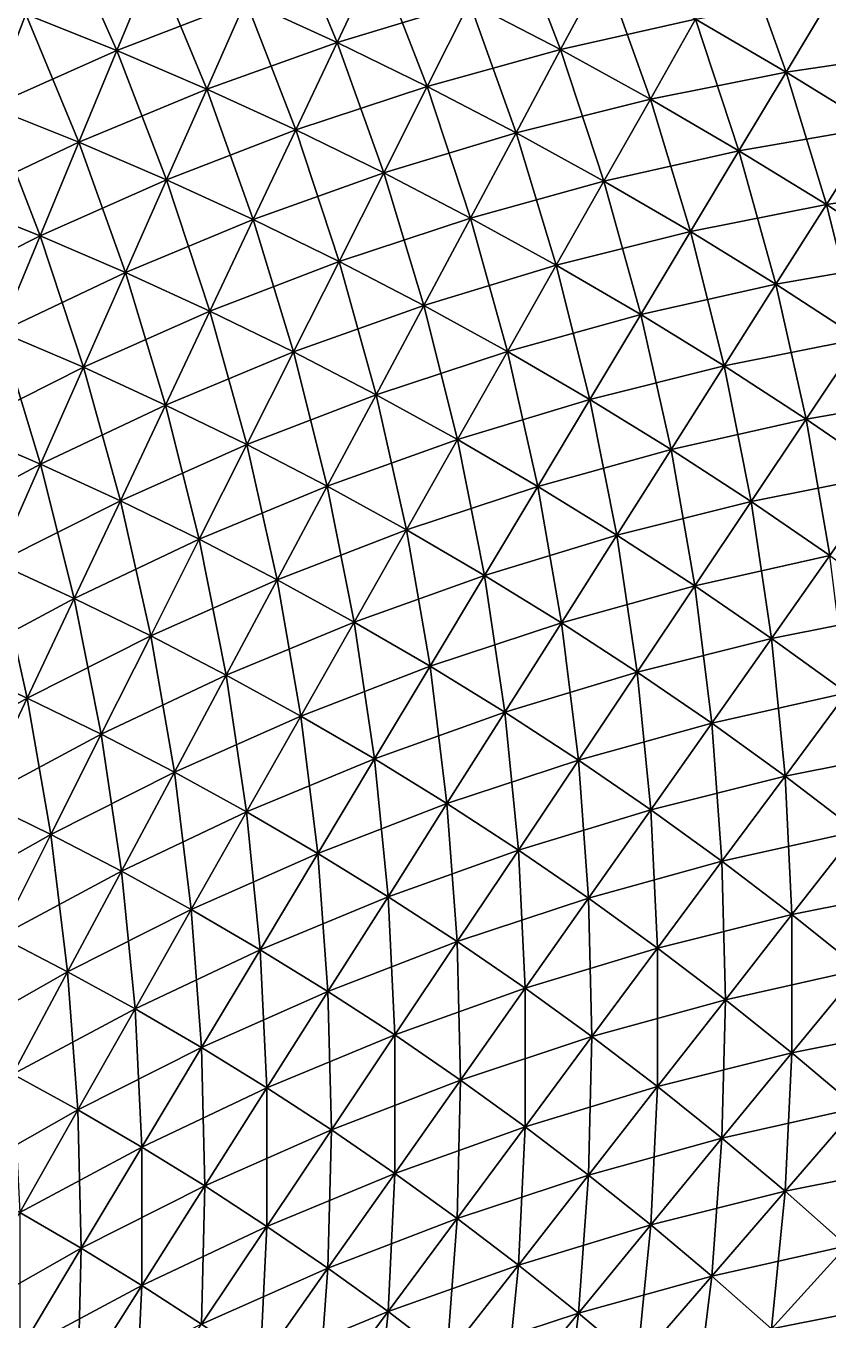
# Model space of a CAD drawing. Extents: x -1 to 0.97, y -0.99 to 0.99.
# Drawn here: x 0.2386 to 0.379, y 0.4218 to 0.6483 of the extents above; entities that cross this region are included whole.
import ezdxf

# ---------------------------------------------------------------- set-up
doc = ezdxf.new("R2010")
doc.units = 0

msp = doc.modelspace()

# ---------------------------------------------------------------- linework, layer by layer
for points in [[(0.24469, 0.66613, 0.68512), (0.2386, 0.65035, 0.70258), (0.25451, 0.64399, 0.70258)], [(0.24469, 0.66613, 0.68512), (0.25451, 0.64399, 0.70258), (0.26098, 0.65962, 0.68512)], [(0.28379, 0.66778, 0.66726), (0.27711, 0.6527, 0.68512), (0.29306, 0.6454, 0.68512)], [(0.28379, 0.66778, 0.66726), (0.29306, 0.6454, 0.68512), (0.30011, 0.6603, 0.66726)], [(0.32346, 0.66676, 0.64899), (0.31625, 0.65243, 0.66726), (0.33218, 0.64416, 0.66726)], [(0.32346, 0.66676, 0.64899), (0.33218, 0.64416, 0.66726), (0.33975, 0.65831, 0.64899)], [(0.36351, 0.66304, 0.63033), (0.35582, 0.64947, 0.64899), (0.37167, 0.64023, 0.64899)], [(0.36351, 0.66304, 0.63033), (0.37167, 0.64023, 0.64899), (0.37969, 0.65361, 0.63033)], [(0.2386, 0.65035, -0.70258), (0.26098, 0.65962, -0.68512), (0.25451, 0.64399, -0.70258)], [(0.25451, 0.64399, -0.70258), (0.26098, 0.65962, -0.68512), (0.27711, 0.6527, -0.68512)], [(0.26098, 0.65962, 0.68512), (0.25451, 0.64399, 0.70258), (0.27025, 0.63723, 0.70258)], [(0.26098, 0.65962, 0.68512), (0.27025, 0.63723, 0.70258), (0.27711, 0.6527, 0.68512)], [(0.27711, 0.6527, -0.68512), (0.30011, 0.6603, -0.66726), (0.29306, 0.6454, -0.68512)], [(0.29306, 0.6454, -0.68512), (0.30011, 0.6603, -0.66726), (0.31625, 0.65243, -0.66726)], [(0.30011, 0.6603, 0.66726), (0.29306, 0.6454, 0.68512), (0.30883, 0.6377, 0.68512)], [(0.30011, 0.6603, 0.66726), (0.30883, 0.6377, 0.68512), (0.31625, 0.65243, 0.66726)], [(0.31625, 0.65243, -0.66726), (0.33975, 0.65831, -0.64899), (0.33218, 0.64416, -0.66726)], [(0.33218, 0.64416, -0.66726), (0.33975, 0.65831, -0.64899), (0.35582, 0.64947, -0.64899)], [(0.33975, 0.65831, 0.64899), (0.33218, 0.64416, 0.66726), (0.34791, 0.6355, 0.66726)], [(0.33975, 0.65831, 0.64899), (0.34791, 0.6355, 0.66726), (0.35582, 0.64947, 0.64899)], [(0.22254, 0.65631, 0.70258), (0.23236, 0.63417, 0.71961), (0.2386, 0.65035, 0.70258)], [(0.25451, 0.64399, -0.70258), (0.27711, 0.6527, -0.68512), (0.27025, 0.63723, -0.70258)], [(0.27025, 0.63723, -0.70258), (0.27711, 0.6527, -0.68512), (0.29306, 0.6454, -0.68512)], [(0.27711, 0.6527, 0.68512), (0.27025, 0.63723, 0.70258), (0.28583, 0.6301, 0.70258)], [(0.27711, 0.6527, 0.68512), (0.28583, 0.6301, 0.70258), (0.29306, 0.6454, 0.68512)], [(0.29306, 0.6454, -0.68512), (0.31625, 0.65243, -0.66726), (0.30883, 0.6377, -0.68512)], [(0.30883, 0.6377, -0.68512), (0.31625, 0.65243, -0.66726), (0.33218, 0.64416, -0.66726)], [(0.31625, 0.65243, 0.66726), (0.30883, 0.6377, 0.68512), (0.32441, 0.62962, 0.68512)], [(0.31625, 0.65243, 0.66726), (0.32441, 0.62962, 0.68512), (0.33218, 0.64416, 0.66726)], [(0.35582, 0.64947, -0.64899), (0.37969, 0.65361, -0.63033), (0.37167, 0.64023, -0.64899)], [(0.37167, 0.64023, -0.64899), (0.37969, 0.65361, -0.63033), (0.39564, 0.64378, -0.63033)], [(0.37969, 0.65361, 0.63033), (0.37167, 0.64023, 0.64899), (0.38729, 0.6306, 0.64899)], [(0.2386, 0.65035, 0.70258), (0.23236, 0.63417, 0.71961), (0.24787, 0.62796, 0.71961)], [(0.23236, 0.63417, -0.71961), (0.2386, 0.65035, -0.70258), (0.25451, 0.64399, -0.70258)], [(0.2386, 0.65035, 0.70258), (0.24787, 0.62796, 0.71961), (0.25451, 0.64399, 0.70258)], [(0.33218, 0.64416, -0.66726), (0.35582, 0.64947, -0.64899), (0.34791, 0.6355, -0.66726)], [(0.34791, 0.6355, -0.66726), (0.35582, 0.64947, -0.64899), (0.37167, 0.64023, -0.64899)], [(0.35582, 0.64947, 0.64899), (0.34791, 0.6355, 0.66726), (0.36342, 0.62646, 0.66726)], [(0.35582, 0.64947, 0.64899), (0.36342, 0.62646, 0.66726), (0.37167, 0.64023, 0.64899)], [(0.23236, 0.63417, -0.71961), (0.25451, 0.64399, -0.70258), (0.24787, 0.62796, -0.71961)], [(0.25451, 0.64399, 0.70258), (0.24787, 0.62796, 0.71961), (0.26322, 0.62138, 0.71961)], [(0.24787, 0.62796, -0.71961), (0.25451, 0.64399, -0.70258), (0.27025, 0.63723, -0.70258)], [(0.25451, 0.64399, 0.70258), (0.26322, 0.62138, 0.71961), (0.27025, 0.63723, 0.70258)], [(0.27025, 0.63723, -0.70258), (0.29306, 0.6454, -0.68512), (0.28583, 0.6301, -0.70258)], [(0.28583, 0.6301, -0.70258), (0.29306, 0.6454, -0.68512), (0.30883, 0.6377, -0.68512)], [(0.29306, 0.6454, 0.68512), (0.28583, 0.6301, 0.70258), (0.30123, 0.62258, 0.70258)], [(0.29306, 0.6454, 0.68512), (0.30123, 0.62258, 0.70258), (0.30883, 0.6377, 0.68512)], [(0.30883, 0.6377, -0.68512), (0.33218, 0.64416, -0.66726), (0.32441, 0.62962, -0.68512)], [(0.32441, 0.62962, -0.68512), (0.33218, 0.64416, -0.66726), (0.34791, 0.6355, -0.66726)], [(0.33218, 0.64416, 0.66726), (0.32441, 0.62962, 0.68512), (0.33978, 0.62115, 0.68512)], [(0.33218, 0.64416, 0.66726), (0.33978, 0.62115, 0.68512), (0.34791, 0.6355, 0.66726)], [(0.37167, 0.64023, -0.64899), (0.39564, 0.64378, -0.63033), (0.38729, 0.6306, -0.64899)], [(0.34791, 0.6355, -0.66726), (0.37167, 0.64023, -0.64899), (0.36342, 0.62646, -0.66726)], [(0.36342, 0.62646, -0.66726), (0.37167, 0.64023, -0.64899), (0.38729, 0.6306, -0.64899)], [(0.37167, 0.64023, 0.64899), (0.36342, 0.62646, 0.66726), (0.37871, 0.61705, 0.66726)], [(0.37167, 0.64023, 0.64899), (0.37871, 0.61705, 0.66726), (0.38729, 0.6306, 0.64899)], [(0.24787, 0.62796, -0.71961), (0.27025, 0.63723, -0.70258), (0.26322, 0.62138, -0.71961)], [(0.27025, 0.63723, 0.70258), (0.26322, 0.62138, 0.71961), (0.27841, 0.61442, 0.71961)], [(0.26322, 0.62138, -0.71961), (0.27025, 0.63723, -0.70258), (0.28583, 0.6301, -0.70258)], [(0.27025, 0.63723, 0.70258), (0.27841, 0.61442, 0.71961), (0.28583, 0.6301, 0.70258)], [(0.28583, 0.6301, -0.70258), (0.30883, 0.6377, -0.68512), (0.30123, 0.62258, -0.70258)], [(0.30123, 0.62258, -0.70258), (0.30883, 0.6377, -0.68512), (0.32441, 0.62962, -0.68512)], [(0.30883, 0.6377, 0.68512), (0.30123, 0.62258, 0.70258), (0.31643, 0.61469, 0.70258)], [(0.30883, 0.6377, 0.68512), (0.31643, 0.61469, 0.70258), (0.32441, 0.62962, 0.68512)], [(0.32441, 0.62962, -0.68512), (0.34791, 0.6355, -0.66726), (0.33978, 0.62115, -0.68512)], [(0.33978, 0.62115, -0.68512), (0.34791, 0.6355, -0.66726), (0.36342, 0.62646, -0.66726)], [(0.34791, 0.6355, 0.66726), (0.33978, 0.62115, 0.68512), (0.35494, 0.61232, 0.68512)], [(0.34791, 0.6355, 0.66726), (0.35494, 0.61232, 0.68512), (0.36342, 0.62646, 0.66726)], [(0.23236, 0.63417, 0.71961), (0.22597, 0.6176, 0.7362), (0.24108, 0.61156, 0.7362)], [(0.22597, 0.6176, -0.7362), (0.23236, 0.63417, -0.71961), (0.24787, 0.62796, -0.71961)], [(0.23236, 0.63417, 0.71961), (0.24108, 0.61156, 0.7362), (0.24787, 0.62796, 0.71961)], [(0.26322, 0.62138, -0.71961), (0.28583, 0.6301, -0.70258), (0.27841, 0.61442, -0.71961)], [(0.28583, 0.6301, 0.70258), (0.27841, 0.61442, 0.71961), (0.29343, 0.60709, 0.71961)], [(0.27841, 0.61442, -0.71961), (0.28583, 0.6301, -0.70258), (0.30123, 0.62258, -0.70258)], [(0.28583, 0.6301, 0.70258), (0.29343, 0.60709, 0.71961), (0.30123, 0.62258, 0.70258)], [(0.36342, 0.62646, -0.66726), (0.38729, 0.6306, -0.64899), (0.37871, 0.61705, -0.66726)], [(0.37871, 0.61705, -0.66726), (0.38729, 0.6306, -0.64899), (0.40267, 0.6206, -0.64899)], [(0.38729, 0.6306, 0.64899), (0.37871, 0.61705, 0.66726), (0.39376, 0.60726, 0.66726)], [(0.22597, 0.6176, -0.7362), (0.24787, 0.62796, -0.71961), (0.24108, 0.61156, -0.7362)], [(0.24787, 0.62796, 0.71961), (0.24108, 0.61156, 0.7362), (0.25603, 0.60515, 0.7362)], [(0.24108, 0.61156, -0.7362), (0.24787, 0.62796, -0.71961), (0.26322, 0.62138, -0.71961)], [(0.24787, 0.62796, 0.71961), (0.25603, 0.60515, 0.7362), (0.26322, 0.62138, 0.71961)], [(0.30123, 0.62258, -0.70258), (0.32441, 0.62962, -0.68512), (0.31643, 0.61469, -0.70258)], [(0.31643, 0.61469, -0.70258), (0.32441, 0.62962, -0.68512), (0.33978, 0.62115, -0.68512)], [(0.32441, 0.62962, 0.68512), (0.31643, 0.61469, 0.70258), (0.33144, 0.60643, 0.70258)], [(0.32441, 0.62962, 0.68512), (0.33144, 0.60643, 0.70258), (0.33978, 0.62115, 0.68512)], [(0.33978, 0.62115, -0.68512), (0.36342, 0.62646, -0.66726), (0.35494, 0.61232, -0.68512)], [(0.35494, 0.61232, -0.68512), (0.36342, 0.62646, -0.66726), (0.37871, 0.61705, -0.66726)], [(0.36342, 0.62646, 0.66726), (0.35494, 0.61232, 0.68512), (0.36989, 0.60311, 0.68512)], [(0.36342, 0.62646, 0.66726), (0.36989, 0.60311, 0.68512), (0.37871, 0.61705, 0.66726)], [(0.24108, 0.61156, -0.7362), (0.26322, 0.62138, -0.71961), (0.25603, 0.60515, -0.7362)], [(0.26322, 0.62138, 0.71961), (0.25603, 0.60515, 0.7362), (0.27082, 0.59837, 0.7362)], [(0.25603, 0.60515, -0.7362), (0.26322, 0.62138, -0.71961), (0.27841, 0.61442, -0.71961)], [(0.26322, 0.62138, 0.71961), (0.27082, 0.59837, 0.7362), (0.27841, 0.61442, 0.71961)], [(0.27841, 0.61442, -0.71961), (0.30123, 0.62258, -0.70258), (0.29343, 0.60709, -0.71961)], [(0.30123, 0.62258, 0.70258), (0.29343, 0.60709, 0.71961), (0.30826, 0.5994, 0.71961)], [(0.29343, 0.60709, -0.71961), (0.30123, 0.62258, -0.70258), (0.31643, 0.61469, -0.70258)], [(0.30123, 0.62258, 0.70258), (0.30826, 0.5994, 0.71961), (0.31643, 0.61469, 0.70258)], [(0.31643, 0.61469, -0.70258), (0.33978, 0.62115, -0.68512), (0.33144, 0.60643, -0.70258)], [(0.33144, 0.60643, -0.70258), (0.33978, 0.62115, -0.68512), (0.35494, 0.61232, -0.68512)], [(0.33978, 0.62115, 0.68512), (0.33144, 0.60643, 0.70258), (0.34625, 0.59781, 0.70258)], [(0.33978, 0.62115, 0.68512), (0.34625, 0.59781, 0.70258), (0.35494, 0.61232, 0.68512)], [(0.37871, 0.61705, -0.66726), (0.40267, 0.6206, -0.64899), (0.39376, 0.60726, -0.66726)], [(0.21943, 0.60067, -0.75236), (0.22597, 0.6176, -0.7362), (0.24108, 0.61156, -0.7362)], [(0.22597, 0.6176, 0.7362), (0.23413, 0.59479, 0.75236), (0.24108, 0.61156, 0.7362)], [(0.35494, 0.61232, -0.68512), (0.37871, 0.61705, -0.66726), (0.36989, 0.60311, -0.68512)], [(0.36989, 0.60311, -0.68512), (0.37871, 0.61705, -0.66726), (0.39376, 0.60726, -0.66726)], [(0.37871, 0.61705, 0.66726), (0.36989, 0.60311, 0.68512), (0.38459, 0.59355, 0.68512)], [(0.37871, 0.61705, 0.66726), (0.38459, 0.59355, 0.68512), (0.39376, 0.60726, 0.66726)], [(0.25603, 0.60515, -0.7362), (0.27841, 0.61442, -0.71961), (0.27082, 0.59837, -0.7362)], [(0.27841, 0.61442, 0.71961), (0.27082, 0.59837, 0.7362), (0.28545, 0.59124, 0.7362)], [(0.27082, 0.59837, -0.7362), (0.27841, 0.61442, -0.71961), (0.29343, 0.60709, -0.71961)], [(0.27841, 0.61442, 0.71961), (0.28545, 0.59124, 0.7362), (0.29343, 0.60709, 0.71961)], [(0.29343, 0.60709, -0.71961), (0.31643, 0.61469, -0.70258), (0.30826, 0.5994, -0.71961)], [(0.31643, 0.61469, 0.70258), (0.30826, 0.5994, 0.71961), (0.32289, 0.59134, 0.71961)], [(0.30826, 0.5994, -0.71961), (0.31643, 0.61469, -0.70258), (0.33144, 0.60643, -0.70258)], [(0.31643, 0.61469, 0.70258), (0.32289, 0.59134, 0.71961), (0.33144, 0.60643, 0.70258)], [(0.33144, 0.60643, -0.70258), (0.35494, 0.61232, -0.68512), (0.34625, 0.59781, -0.70258)], [(0.34625, 0.59781, -0.70258), (0.35494, 0.61232, -0.68512), (0.36989, 0.60311, -0.68512)], [(0.35494, 0.61232, 0.68512), (0.34625, 0.59781, 0.70258), (0.36083, 0.58882, 0.70258)], [(0.35494, 0.61232, 0.68512), (0.36083, 0.58882, 0.70258), (0.36989, 0.60311, 0.68512)], [(0.21943, 0.60067, -0.75236), (0.24108, 0.61156, -0.7362), (0.23413, 0.59479, -0.75236)], [(0.24108, 0.61156, 0.7362), (0.23413, 0.59479, 0.75236), (0.24867, 0.58856, 0.75236)], [(0.23413, 0.59479, -0.75236), (0.24108, 0.61156, -0.7362), (0.25603, 0.60515, -0.7362)], [(0.24108, 0.61156, 0.7362), (0.24867, 0.58856, 0.75236), (0.25603, 0.60515, 0.7362)], [(0.36989, 0.60311, -0.68512), (0.39376, 0.60726, -0.66726), (0.38459, 0.59355, -0.68512)], [(0.23413, 0.59479, -0.75236), (0.25603, 0.60515, -0.7362), (0.24867, 0.58856, -0.75236)], [(0.25603, 0.60515, 0.7362), (0.24867, 0.58856, 0.75236), (0.26306, 0.58196, 0.75236)], [(0.24867, 0.58856, -0.75236), (0.25603, 0.60515, -0.7362), (0.27082, 0.59837, -0.7362)], [(0.25603, 0.60515, 0.7362), (0.26306, 0.58196, 0.75236), (0.27082, 0.59837, 0.7362)], [(0.27082, 0.59837, -0.7362), (0.29343, 0.60709, -0.71961), (0.28545, 0.59124, -0.7362)], [(0.29343, 0.60709, 0.71961), (0.28545, 0.59124, 0.7362), (0.29989, 0.58374, 0.7362)], [(0.28545, 0.59124, -0.7362), (0.29343, 0.60709, -0.71961), (0.30826, 0.5994, -0.71961)], [(0.29343, 0.60709, 0.71961), (0.29989, 0.58374, 0.7362), (0.30826, 0.5994, 0.71961)], [(0.30826, 0.5994, -0.71961), (0.33144, 0.60643, -0.70258), (0.32289, 0.59134, -0.71961)], [(0.33144, 0.60643, 0.70258), (0.32289, 0.59134, 0.71961), (0.33733, 0.58293, 0.71961)], [(0.32289, 0.59134, -0.71961), (0.33144, 0.60643, -0.70258), (0.34625, 0.59781, -0.70258)], [(0.33144, 0.60643, 0.70258), (0.33733, 0.58293, 0.71961), (0.34625, 0.59781, 0.70258)], [(0.34625, 0.59781, -0.70258), (0.36989, 0.60311, -0.68512), (0.36083, 0.58882, -0.70258)], [(0.36083, 0.58882, -0.70258), (0.36989, 0.60311, -0.68512), (0.38459, 0.59355, -0.68512)], [(0.36989, 0.60311, 0.68512), (0.36083, 0.58882, 0.70258), (0.37519, 0.57948, 0.70258)], [(0.36989, 0.60311, 0.68512), (0.37519, 0.57948, 0.70258), (0.38459, 0.59355, 0.68512)], [(0.24867, 0.58856, -0.75236), (0.27082, 0.59837, -0.7362), (0.26306, 0.58196, -0.75236)], [(0.27082, 0.59837, 0.7362), (0.26306, 0.58196, 0.75236), (0.27728, 0.57502, 0.75236)], [(0.26306, 0.58196, -0.75236), (0.27082, 0.59837, -0.7362), (0.28545, 0.59124, -0.7362)], [(0.27082, 0.59837, 0.7362), (0.27728, 0.57502, 0.75236), (0.28545, 0.59124, 0.7362)], [(0.28545, 0.59124, -0.7362), (0.30826, 0.5994, -0.71961), (0.29989, 0.58374, -0.7362)], [(0.30826, 0.5994, 0.71961), (0.29989, 0.58374, 0.7362), (0.31414, 0.5759, 0.7362)], [(0.29989, 0.58374, -0.7362), (0.30826, 0.5994, -0.71961), (0.32289, 0.59134, -0.71961)], [(0.30826, 0.5994, 0.71961), (0.31414, 0.5759, 0.7362), (0.32289, 0.59134, 0.71961)], [(0.32289, 0.59134, -0.71961), (0.34625, 0.59781, -0.70258), (0.33733, 0.58293, -0.71961)], [(0.34625, 0.59781, 0.70258), (0.33733, 0.58293, 0.71961), (0.35155, 0.57417, 0.71961)], [(0.33733, 0.58293, -0.71961), (0.34625, 0.59781, -0.70258), (0.36083, 0.58882, -0.70258)], [(0.34625, 0.59781, 0.70258), (0.35155, 0.57417, 0.71961), (0.36083, 0.58882, 0.70258)], [(0.23413, 0.59479, 0.75236), (0.22703, 0.57766, 0.76806), (0.24116, 0.57161, 0.76806)], [(0.22703, 0.57766, -0.76806), (0.23413, 0.59479, -0.75236), (0.24867, 0.58856, -0.75236)], [(0.23413, 0.59479, 0.75236), (0.24116, 0.57161, 0.76806), (0.24867, 0.58856, 0.75236)], [(0.36083, 0.58882, -0.70258), (0.38459, 0.59355, -0.68512), (0.37519, 0.57948, -0.70258)], [(0.37519, 0.57948, -0.70258), (0.38459, 0.59355, -0.68512), (0.39906, 0.58362, -0.68512)], [(0.38459, 0.59355, 0.68512), (0.37519, 0.57948, 0.70258), (0.38932, 0.56978, 0.70258)], [(0.29989, 0.58374, -0.7362), (0.32289, 0.59134, -0.71961), (0.31414, 0.5759, -0.7362)], [(0.32289, 0.59134, 0.71961), (0.31414, 0.5759, 0.7362), (0.3282, 0.5677, 0.7362)], [(0.31414, 0.5759, -0.7362), (0.32289, 0.59134, -0.71961), (0.33733, 0.58293, -0.71961)], [(0.32289, 0.59134, 0.71961), (0.3282, 0.5677, 0.7362), (0.33733, 0.58293, 0.71961)], [(0.26306, 0.58196, -0.75236), (0.28545, 0.59124, -0.7362), (0.27728, 0.57502, -0.75236)], [(0.28545, 0.59124, 0.7362), (0.27728, 0.57502, 0.75236), (0.29133, 0.56773, 0.75236)], [(0.27728, 0.57502, -0.75236), (0.28545, 0.59124, -0.7362), (0.29989, 0.58374, -0.7362)], [(0.28545, 0.59124, 0.7362), (0.29133, 0.56773, 0.75236), (0.29989, 0.58374, 0.7362)], [(0.22703, 0.57766, -0.76806), (0.24867, 0.58856, -0.75236), (0.24116, 0.57161, -0.76806)], [(0.24867, 0.58856, 0.75236), (0.24116, 0.57161, 0.76806), (0.25514, 0.5652, 0.76806)], [(0.24116, 0.57161, -0.76806), (0.24867, 0.58856, -0.75236), (0.26306, 0.58196, -0.75236)], [(0.24867, 0.58856, 0.75236), (0.25514, 0.5652, 0.76806), (0.26306, 0.58196, 0.75236)], [(0.33733, 0.58293, -0.71961), (0.36083, 0.58882, -0.70258), (0.35155, 0.57417, -0.71961)], [(0.36083, 0.58882, 0.70258), (0.35155, 0.57417, 0.71961), (0.36556, 0.56506, 0.71961)], [(0.35155, 0.57417, -0.71961), (0.36083, 0.58882, -0.70258), (0.37519, 0.57948, -0.70258)], [(0.36083, 0.58882, 0.70258), (0.36556, 0.56506, 0.71961), (0.37519, 0.57948, 0.70258)], [(0.27728, 0.57502, -0.75236), (0.29989, 0.58374, -0.7362), (0.29133, 0.56773, -0.75236)], [(0.29989, 0.58374, 0.7362), (0.29133, 0.56773, 0.75236), (0.3052, 0.5601, 0.75236)], [(0.29133, 0.56773, -0.75236), (0.29989, 0.58374, -0.7362), (0.31414, 0.5759, -0.7362)], [(0.29989, 0.58374, 0.7362), (0.3052, 0.5601, 0.75236), (0.31414, 0.5759, 0.7362)], [(0.31414, 0.5759, -0.7362), (0.33733, 0.58293, -0.71961), (0.3282, 0.5677, -0.7362)], [(0.33733, 0.58293, 0.71961), (0.3282, 0.5677, 0.7362), (0.34206, 0.55917, 0.7362)], [(0.3282, 0.5677, -0.7362), (0.33733, 0.58293, -0.71961), (0.35155, 0.57417, -0.71961)], [(0.33733, 0.58293, 0.71961), (0.34206, 0.55917, 0.7362), (0.35155, 0.57417, 0.71961)], [(0.37519, 0.57948, -0.70258), (0.39906, 0.58362, -0.68512), (0.38932, 0.56978, -0.70258)], [(0.24116, 0.57161, -0.76806), (0.26306, 0.58196, -0.75236), (0.25514, 0.5652, -0.76806)], [(0.26306, 0.58196, 0.75236), (0.25514, 0.5652, 0.76806), (0.26895, 0.55846, 0.76806)], [(0.25514, 0.5652, -0.76806), (0.26306, 0.58196, -0.75236), (0.27728, 0.57502, -0.75236)], [(0.26306, 0.58196, 0.75236), (0.26895, 0.55846, 0.76806), (0.27728, 0.57502, 0.75236)], [(0.21979, 0.56019, -0.78329), (0.22703, 0.57766, -0.76806), (0.24116, 0.57161, -0.76806)], [(0.22703, 0.57766, 0.76806), (0.2335, 0.55431, 0.78329), (0.24116, 0.57161, 0.76806)], [(0.35155, 0.57417, -0.71961), (0.37519, 0.57948, -0.70258), (0.36556, 0.56506, -0.71961)], [(0.37519, 0.57948, 0.70258), (0.36556, 0.56506, 0.71961), (0.37934, 0.5556, 0.71961)], [(0.36556, 0.56506, -0.71961), (0.37519, 0.57948, -0.70258), (0.38932, 0.56978, -0.70258)], [(0.37519, 0.57948, 0.70258), (0.37934, 0.5556, 0.71961), (0.38932, 0.56978, 0.70258)], [(0.29133, 0.56773, -0.75236), (0.31414, 0.5759, -0.7362), (0.3052, 0.5601, -0.75236)], [(0.31414, 0.5759, 0.7362), (0.3052, 0.5601, 0.75236), (0.31887, 0.55213, 0.75236)], [(0.3052, 0.5601, -0.75236), (0.31414, 0.5759, -0.7362), (0.3282, 0.5677, -0.7362)], [(0.31414, 0.5759, 0.7362), (0.31887, 0.55213, 0.75236), (0.3282, 0.5677, 0.7362)], [(0.25514, 0.5652, -0.76806), (0.27728, 0.57502, -0.75236), (0.26895, 0.55846, -0.76806)], [(0.27728, 0.57502, 0.75236), (0.26895, 0.55846, 0.76806), (0.28259, 0.55138, 0.76806)], [(0.26895, 0.55846, -0.76806), (0.27728, 0.57502, -0.75236), (0.29133, 0.56773, -0.75236)], [(0.27728, 0.57502, 0.75236), (0.28259, 0.55138, 0.76806), (0.29133, 0.56773, 0.75236)], [(0.3282, 0.5677, -0.7362), (0.35155, 0.57417, -0.71961), (0.34206, 0.55917, -0.7362)], [(0.35155, 0.57417, 0.71961), (0.34206, 0.55917, 0.7362), (0.3557, 0.5503, 0.7362)], [(0.34206, 0.55917, -0.7362), (0.35155, 0.57417, -0.71961), (0.36556, 0.56506, -0.71961)], [(0.35155, 0.57417, 0.71961), (0.3557, 0.5503, 0.7362), (0.36556, 0.56506, 0.71961)], [(0.21979, 0.56019, -0.78329), (0.24116, 0.57161, -0.76806), (0.2335, 0.55431, -0.78329)], [(0.24116, 0.57161, 0.76806), (0.2335, 0.55431, 0.78329), (0.24705, 0.5481, 0.78329)], [(0.2335, 0.55431, -0.78329), (0.24116, 0.57161, -0.76806), (0.25514, 0.5652, -0.76806)], [(0.24116, 0.57161, 0.76806), (0.24705, 0.5481, 0.78329), (0.25514, 0.5652, 0.76806)], [(0.36556, 0.56506, -0.71961), (0.38932, 0.56978, -0.70258), (0.37934, 0.5556, -0.71961)], [(0.26895, 0.55846, -0.76806), (0.29133, 0.56773, -0.75236), (0.28259, 0.55138, -0.76806)], [(0.29133, 0.56773, 0.75236), (0.28259, 0.55138, 0.76806), (0.29606, 0.54397, 0.76806)], [(0.28259, 0.55138, -0.76806), (0.29133, 0.56773, -0.75236), (0.3052, 0.5601, -0.75236)], [(0.29133, 0.56773, 0.75236), (0.29606, 0.54397, 0.76806), (0.3052, 0.5601, 0.75236)], [(0.3052, 0.5601, -0.75236), (0.3282, 0.5677, -0.7362), (0.31887, 0.55213, -0.75236)], [(0.3282, 0.5677, 0.7362), (0.31887, 0.55213, 0.75236), (0.33235, 0.54383, 0.75236)], [(0.31887, 0.55213, -0.75236), (0.3282, 0.5677, -0.7362), (0.34206, 0.55917, -0.7362)], [(0.3282, 0.5677, 0.7362), (0.33235, 0.54383, 0.75236), (0.34206, 0.55917, 0.7362)], [(0.2335, 0.55431, -0.78329), (0.25514, 0.5652, -0.76806), (0.24705, 0.5481, -0.78329)], [(0.25514, 0.5652, 0.76806), (0.24705, 0.5481, 0.78329), (0.26044, 0.54156, 0.78329)], [(0.24705, 0.5481, -0.78329), (0.25514, 0.5652, -0.76806), (0.26895, 0.55846, -0.76806)], [(0.25514, 0.5652, 0.76806), (0.26044, 0.54156, 0.78329), (0.26895, 0.55846, 0.76806)], [(0.34206, 0.55917, -0.7362), (0.36556, 0.56506, -0.71961), (0.3557, 0.5503, -0.7362)], [(0.36556, 0.56506, 0.71961), (0.3557, 0.5503, 0.7362), (0.36911, 0.54109, 0.7362)], [(0.3557, 0.5503, -0.7362), (0.36556, 0.56506, -0.71961), (0.37934, 0.5556, -0.71961)], [(0.36556, 0.56506, 0.71961), (0.36911, 0.54109, 0.7362), (0.37934, 0.5556, 0.71961)], [(0.28259, 0.55138, -0.76806), (0.3052, 0.5601, -0.75236), (0.29606, 0.54397, -0.76806)], [(0.3052, 0.5601, 0.75236), (0.29606, 0.54397, 0.76806), (0.30934, 0.53623, 0.76806)], [(0.29606, 0.54397, -0.76806), (0.3052, 0.5601, -0.75236), (0.31887, 0.55213, -0.75236)], [(0.3052, 0.5601, 0.75236), (0.30934, 0.53623, 0.76806), (0.31887, 0.55213, 0.75236)], [(0.24705, 0.5481, -0.78329), (0.26895, 0.55846, -0.76806), (0.26044, 0.54156, -0.78329)], [(0.26895, 0.55846, 0.76806), (0.26044, 0.54156, 0.78329), (0.27368, 0.5347, 0.78329)], [(0.26044, 0.54156, -0.78329), (0.26895, 0.55846, -0.76806), (0.28259, 0.55138, -0.76806)], [(0.26895, 0.55846, 0.76806), (0.27368, 0.5347, 0.78329), (0.28259, 0.55138, 0.76806)], [(0.31887, 0.55213, -0.75236), (0.34206, 0.55917, -0.7362), (0.33235, 0.54383, -0.75236)], [(0.34206, 0.55917, 0.7362), (0.33235, 0.54383, 0.75236), (0.34561, 0.5352, 0.75236)], [(0.33235, 0.54383, -0.75236), (0.34206, 0.55917, -0.7362), (0.3557, 0.5503, -0.7362)], [(0.34206, 0.55917, 0.7362), (0.34561, 0.5352, 0.75236), (0.3557, 0.5503, 0.7362)], [(0.3557, 0.5503, -0.7362), (0.37934, 0.5556, -0.71961), (0.36911, 0.54109, -0.7362)], [(0.37934, 0.5556, 0.71961), (0.36911, 0.54109, 0.7362), (0.3823, 0.53156, 0.7362)], [(0.36911, 0.54109, -0.7362), (0.37934, 0.5556, -0.71961), (0.39288, 0.54582, -0.71961)], [(0.2335, 0.55431, 0.78329), (0.22568, 0.53668, 0.79806), (0.2388, 0.53067, 0.79806)], [(0.22568, 0.53668, -0.79806), (0.2335, 0.55431, -0.78329), (0.24705, 0.5481, -0.78329)], [(0.2335, 0.55431, 0.78329), (0.2388, 0.53067, 0.79806), (0.24705, 0.5481, 0.78329)], [(0.26044, 0.54156, -0.78329), (0.28259, 0.55138, -0.76806), (0.27368, 0.5347, -0.78329)], [(0.28259, 0.55138, 0.76806), (0.27368, 0.5347, 0.78329), (0.28674, 0.52751, 0.78329)], [(0.27368, 0.5347, -0.78329), (0.28259, 0.55138, -0.76806), (0.29606, 0.54397, -0.76806)], [(0.28259, 0.55138, 0.76806), (0.28674, 0.52751, 0.78329), (0.29606, 0.54397, 0.76806)], [(0.29606, 0.54397, -0.76806), (0.31887, 0.55213, -0.75236), (0.30934, 0.53623, -0.76806)], [(0.31887, 0.55213, 0.75236), (0.30934, 0.53623, 0.76806), (0.32243, 0.52817, 0.76806)], [(0.30934, 0.53623, -0.76806), (0.31887, 0.55213, -0.75236), (0.33235, 0.54383, -0.75236)], [(0.31887, 0.55213, 0.75236), (0.32243, 0.52817, 0.76806), (0.33235, 0.54383, 0.75236)], [(0.33235, 0.54383, -0.75236), (0.3557, 0.5503, -0.7362), (0.34561, 0.5352, -0.75236)], [(0.3557, 0.5503, 0.7362), (0.34561, 0.5352, 0.75236), (0.35866, 0.52625, 0.75236)], [(0.34561, 0.5352, -0.75236), (0.3557, 0.5503, -0.7362), (0.36911, 0.54109, -0.7362)], [(0.3557, 0.5503, 0.7362), (0.35866, 0.52625, 0.75236), (0.36911, 0.54109, 0.7362)], [(0.22568, 0.53668, -0.79806), (0.24705, 0.5481, -0.78329), (0.2388, 0.53067, -0.79806)], [(0.24705, 0.5481, 0.78329), (0.2388, 0.53067, 0.79806), (0.25177, 0.52434, 0.79806)], [(0.2388, 0.53067, -0.79806), (0.24705, 0.5481, -0.78329), (0.26044, 0.54156, -0.78329)], [(0.24705, 0.5481, 0.78329), (0.25177, 0.52434, 0.79806), (0.26044, 0.54156, 0.78329)], [(0.27368, 0.5347, -0.78329), (0.29606, 0.54397, -0.76806), (0.28674, 0.52751, -0.78329)], [(0.29606, 0.54397, 0.76806), (0.28674, 0.52751, 0.78329), (0.29961, 0.52001, 0.78329)], [(0.28674, 0.52751, -0.78329), (0.29606, 0.54397, -0.76806), (0.30934, 0.53623, -0.76806)], [(0.29606, 0.54397, 0.76806), (0.29961, 0.52001, 0.78329), (0.30934, 0.53623, 0.76806)], [(0.30934, 0.53623, -0.76806), (0.33235, 0.54383, -0.75236), (0.32243, 0.52817, -0.76806)], [(0.33235, 0.54383, 0.75236), (0.32243, 0.52817, 0.76806), (0.33531, 0.51979, 0.76806)], [(0.32243, 0.52817, -0.76806), (0.33235, 0.54383, -0.75236), (0.34561, 0.5352, -0.75236)], [(0.33235, 0.54383, 0.75236), (0.33531, 0.51979, 0.76806), (0.34561, 0.5352, 0.75236)], [(0.36911, 0.54109, -0.7362), (0.39288, 0.54582, -0.71961), (0.3823, 0.53156, -0.7362)], [(0.2388, 0.53067, -0.79806), (0.26044, 0.54156, -0.78329), (0.25177, 0.52434, -0.79806)], [(0.26044, 0.54156, 0.78329), (0.25177, 0.52434, 0.79806), (0.26459, 0.51769, 0.79806)], [(0.25177, 0.52434, -0.79806), (0.26044, 0.54156, -0.78329), (0.27368, 0.5347, -0.78329)], [(0.26044, 0.54156, 0.78329), (0.26459, 0.51769, 0.79806), (0.27368, 0.5347, 0.78329)], [(0.34561, 0.5352, -0.75236), (0.36911, 0.54109, -0.7362), (0.35866, 0.52625, -0.75236)], [(0.36911, 0.54109, 0.7362), (0.35866, 0.52625, 0.75236), (0.37149, 0.51698, 0.75236)], [(0.35866, 0.52625, -0.75236), (0.36911, 0.54109, -0.7362), (0.3823, 0.53156, -0.7362)], [(0.36911, 0.54109, 0.7362), (0.37149, 0.51698, 0.75236), (0.3823, 0.53156, 0.7362)], [(0.21772, 0.51873, -0.81235), (0.22568, 0.53668, -0.79806), (0.2388, 0.53067, -0.79806)], [(0.22568, 0.53668, 0.79806), (0.23041, 0.51292, 0.81235), (0.2388, 0.53067, 0.79806)], [(0.25177, 0.52434, -0.79806), (0.27368, 0.5347, -0.78329), (0.26459, 0.51769, -0.79806)], [(0.27368, 0.5347, 0.78329), (0.26459, 0.51769, 0.79806), (0.27723, 0.51073, 0.79806)], [(0.26459, 0.51769, -0.79806), (0.27368, 0.5347, -0.78329), (0.28674, 0.52751, -0.78329)], [(0.27368, 0.5347, 0.78329), (0.27723, 0.51073, 0.79806), (0.28674, 0.52751, 0.78329)], [(0.28674, 0.52751, -0.78329), (0.30934, 0.53623, -0.76806), (0.29961, 0.52001, -0.78329)], [(0.30934, 0.53623, 0.76806), (0.29961, 0.52001, 0.78329), (0.31231, 0.51219, 0.78329)], [(0.29961, 0.52001, -0.78329), (0.30934, 0.53623, -0.76806), (0.32243, 0.52817, -0.76806)], [(0.30934, 0.53623, 0.76806), (0.31231, 0.51219, 0.78329), (0.32243, 0.52817, 0.76806)], [(0.32243, 0.52817, -0.76806), (0.34561, 0.5352, -0.75236), (0.33531, 0.51979, -0.76806)], [(0.34561, 0.5352, 0.75236), (0.33531, 0.51979, 0.76806), (0.34799, 0.51109, 0.76806)], [(0.33531, 0.51979, -0.76806), (0.34561, 0.5352, -0.75236), (0.35866, 0.52625, -0.75236)], [(0.34561, 0.5352, 0.75236), (0.34799, 0.51109, 0.76806), (0.35866, 0.52625, 0.75236)], [(0.21772, 0.51873, -0.81235), (0.2388, 0.53067, -0.79806), (0.23041, 0.51292, -0.81235)], [(0.2388, 0.53067, 0.79806), (0.23041, 0.51292, 0.81235), (0.24295, 0.5068, 0.81235)], [(0.23041, 0.51292, -0.81235), (0.2388, 0.53067, -0.79806), (0.25177, 0.52434, -0.79806)], [(0.2388, 0.53067, 0.79806), (0.24295, 0.5068, 0.81235), (0.25177, 0.52434, 0.79806)], [(0.35866, 0.52625, -0.75236), (0.3823, 0.53156, -0.7362), (0.37149, 0.51698, -0.75236)], [(0.3823, 0.53156, 0.7362), (0.37149, 0.51698, 0.75236), (0.38408, 0.50739, 0.75236)], [(0.37149, 0.51698, -0.75236), (0.3823, 0.53156, -0.7362), (0.39525, 0.5217, -0.7362)], [(0.29961, 0.52001, -0.78329), (0.32243, 0.52817, -0.76806), (0.31231, 0.51219, -0.78329)], [(0.32243, 0.52817, 0.76806), (0.31231, 0.51219, 0.78329), (0.3248, 0.50406, 0.78329)], [(0.31231, 0.51219, -0.78329), (0.32243, 0.52817, -0.76806), (0.33531, 0.51979, -0.76806)], [(0.32243, 0.52817, 0.76806), (0.3248, 0.50406, 0.78329), (0.33531, 0.51979, 0.76806)], [(0.26459, 0.51769, -0.79806), (0.28674, 0.52751, -0.78329), (0.27723, 0.51073, -0.79806)], [(0.28674, 0.52751, 0.78329), (0.27723, 0.51073, 0.79806), (0.2897, 0.50347, 0.79806)], [(0.27723, 0.51073, -0.79806), (0.28674, 0.52751, -0.78329), (0.29961, 0.52001, -0.78329)], [(0.28674, 0.52751, 0.78329), (0.2897, 0.50347, 0.79806), (0.29961, 0.52001, 0.78329)], [(0.33531, 0.51979, -0.76806), (0.35866, 0.52625, -0.75236), (0.34799, 0.51109, -0.76806)], [(0.35866, 0.52625, 0.75236), (0.34799, 0.51109, 0.76806), (0.36044, 0.50209, 0.76806)], [(0.34799, 0.51109, -0.76806), (0.35866, 0.52625, -0.75236), (0.37149, 0.51698, -0.75236)], [(0.35866, 0.52625, 0.75236), (0.36044, 0.50209, 0.76806), (0.37149, 0.51698, 0.75236)], [(0.23041, 0.51292, -0.81235), (0.25177, 0.52434, -0.79806), (0.24295, 0.5068, -0.81235)], [(0.25177, 0.52434, 0.79806), (0.24295, 0.5068, 0.81235), (0.25533, 0.50038, 0.81235)], [(0.24295, 0.5068, -0.81235), (0.25177, 0.52434, -0.79806), (0.26459, 0.51769, -0.79806)], [(0.25177, 0.52434, 0.79806), (0.25533, 0.50038, 0.81235), (0.26459, 0.51769, 0.79806)], [(0.37149, 0.51698, -0.75236), (0.39525, 0.5217, -0.7362), (0.38408, 0.50739, -0.75236)], [(0.27723, 0.51073, -0.79806), (0.29961, 0.52001, -0.78329), (0.2897, 0.50347, -0.79806)], [(0.29961, 0.52001, 0.78329), (0.2897, 0.50347, 0.79806), (0.30199, 0.4959, 0.79806)], [(0.2897, 0.50347, -0.79806), (0.29961, 0.52001, -0.78329), (0.31231, 0.51219, -0.78329)], [(0.29961, 0.52001, 0.78329), (0.30199, 0.4959, 0.79806), (0.31231, 0.51219, 0.78329)], [(0.31231, 0.51219, -0.78329), (0.33531, 0.51979, -0.76806), (0.3248, 0.50406, -0.78329)], [(0.33531, 0.51979, 0.76806), (0.3248, 0.50406, 0.78329), (0.33709, 0.49562, 0.78329)], [(0.3248, 0.50406, -0.78329), (0.33531, 0.51979, -0.76806), (0.34799, 0.51109, -0.76806)], [(0.33531, 0.51979, 0.76806), (0.33709, 0.49562, 0.78329), (0.34799, 0.51109, 0.76806)], [(0.24295, 0.5068, -0.81235), (0.26459, 0.51769, -0.79806), (0.25533, 0.50038, -0.81235)], [(0.26459, 0.51769, 0.79806), (0.25533, 0.50038, 0.81235), (0.26755, 0.49365, 0.81235)], [(0.25533, 0.50038, -0.81235), (0.26459, 0.51769, -0.79806), (0.27723, 0.51073, -0.79806)], [(0.26459, 0.51769, 0.79806), (0.26755, 0.49365, 0.81235), (0.27723, 0.51073, 0.79806)], [(0.34799, 0.51109, -0.76806), (0.37149, 0.51698, -0.75236), (0.36044, 0.50209, -0.76806)], [(0.37149, 0.51698, 0.75236), (0.36044, 0.50209, 0.76806), (0.37267, 0.49278, 0.76806)], [(0.36044, 0.50209, -0.76806), (0.37149, 0.51698, -0.75236), (0.38408, 0.50739, -0.75236)], [(0.37149, 0.51698, 0.75236), (0.37267, 0.49278, 0.76806), (0.38408, 0.50739, 0.75236)], [(0.22187, 0.49486, -0.82614), (0.23041, 0.51292, -0.81235), (0.24295, 0.5068, -0.81235)], [(0.23041, 0.51292, 0.81235), (0.23396, 0.48896, 0.82614), (0.24295, 0.5068, 0.81235)], [(0.2897, 0.50347, -0.79806), (0.31231, 0.51219, -0.78329), (0.30199, 0.4959, -0.79806)], [(0.31231, 0.51219, 0.78329), (0.30199, 0.4959, 0.79806), (0.31409, 0.48803, 0.79806)], [(0.30199, 0.4959, -0.79806), (0.31231, 0.51219, -0.78329), (0.3248, 0.50406, -0.78329)], [(0.31231, 0.51219, 0.78329), (0.31409, 0.48803, 0.79806), (0.3248, 0.50406, 0.78329)], [(0.25533, 0.50038, -0.81235), (0.27723, 0.51073, -0.79806), (0.26755, 0.49365, -0.81235)], [(0.27723, 0.51073, 0.79806), (0.26755, 0.49365, 0.81235), (0.27961, 0.48662, 0.81235)], [(0.26755, 0.49365, -0.81235), (0.27723, 0.51073, -0.79806), (0.2897, 0.50347, -0.79806)], [(0.27723, 0.51073, 0.79806), (0.27961, 0.48662, 0.81235), (0.2897, 0.50347, 0.79806)], [(0.3248, 0.50406, -0.78329), (0.34799, 0.51109, -0.76806), (0.33709, 0.49562, -0.78329)], [(0.34799, 0.51109, 0.76806), (0.33709, 0.49562, 0.78329), (0.34917, 0.48689, 0.78329)], [(0.33709, 0.49562, -0.78329), (0.34799, 0.51109, -0.76806), (0.36044, 0.50209, -0.76806)], [(0.34799, 0.51109, 0.76806), (0.34917, 0.48689, 0.78329), (0.36044, 0.50209, 0.76806)], [(0.22187, 0.49486, -0.82614), (0.24295, 0.5068, -0.81235), (0.23396, 0.48896, -0.82614)], [(0.24295, 0.5068, 0.81235), (0.23396, 0.48896, 0.82614), (0.24591, 0.48276, 0.82614)], [(0.23396, 0.48896, -0.82614), (0.24295, 0.5068, -0.81235), (0.25533, 0.50038, -0.81235)], [(0.24295, 0.5068, 0.81235), (0.24591, 0.48276, 0.82614), (0.25533, 0.50038, 0.81235)], [(0.36044, 0.50209, -0.76806), (0.38408, 0.50739, -0.75236), (0.37267, 0.49278, -0.76806)], [(0.37267, 0.49278, -0.76806), (0.38408, 0.50739, -0.75236), (0.39644, 0.4975, -0.75236)], [(0.38408, 0.50739, 0.75236), (0.37267, 0.49278, 0.76806), (0.38468, 0.48317, 0.76806)], [(0.26755, 0.49365, -0.81235), (0.2897, 0.50347, -0.79806), (0.27961, 0.48662, -0.81235)], [(0.2897, 0.50347, 0.79806), (0.27961, 0.48662, 0.81235), (0.29148, 0.47931, 0.81235)], [(0.27961, 0.48662, -0.81235), (0.2897, 0.50347, -0.79806), (0.30199, 0.4959, -0.79806)], [(0.2897, 0.50347, 0.79806), (0.29148, 0.47931, 0.81235), (0.30199, 0.4959, 0.79806)], [(0.30199, 0.4959, -0.79806), (0.3248, 0.50406, -0.78329), (0.31409, 0.48803, -0.79806)], [(0.3248, 0.50406, 0.78329), (0.31409, 0.48803, 0.79806), (0.32599, 0.47986, 0.79806)], [(0.31409, 0.48803, -0.79806), (0.3248, 0.50406, -0.78329), (0.33709, 0.49562, -0.78329)], [(0.3248, 0.50406, 0.78329), (0.32599, 0.47986, 0.79806), (0.33709, 0.49562, 0.78329)], [(0.33709, 0.49562, -0.78329), (0.36044, 0.50209, -0.76806), (0.34917, 0.48689, -0.78329)], [(0.36044, 0.50209, 0.76806), (0.34917, 0.48689, 0.78329), (0.36104, 0.47786, 0.78329)], [(0.34917, 0.48689, -0.78329), (0.36044, 0.50209, -0.76806), (0.37267, 0.49278, -0.76806)], [(0.36044, 0.50209, 0.76806), (0.36104, 0.47786, 0.78329), (0.37267, 0.49278, 0.76806)], [(0.23396, 0.48896, -0.82614), (0.25533, 0.50038, -0.81235), (0.24591, 0.48276, -0.82614)], [(0.25533, 0.50038, 0.81235), (0.24591, 0.48276, 0.82614), (0.2577, 0.47627, 0.82614)], [(0.24591, 0.48276, -0.82614), (0.25533, 0.50038, -0.81235), (0.26755, 0.49365, -0.81235)], [(0.25533, 0.50038, 0.81235), (0.2577, 0.47627, 0.82614), (0.26755, 0.49365, 0.81235)], [(0.37267, 0.49278, -0.76806), (0.39644, 0.4975, -0.75236), (0.38468, 0.48317, -0.76806)], [(0.27961, 0.48662, -0.81235), (0.30199, 0.4959, -0.79806), (0.29148, 0.47931, -0.81235)], [(0.30199, 0.4959, 0.79806), (0.29148, 0.47931, 0.81235), (0.30318, 0.4717, 0.81235)], [(0.29148, 0.47931, -0.81235), (0.30199, 0.4959, -0.79806), (0.31409, 0.48803, -0.79806)], [(0.30199, 0.4959, 0.79806), (0.30318, 0.4717, 0.81235), (0.31409, 0.48803, 0.79806)], [(0.31409, 0.48803, -0.79806), (0.33709, 0.49562, -0.78329), (0.32599, 0.47986, -0.79806)], [(0.33709, 0.49562, 0.78329), (0.32599, 0.47986, 0.79806), (0.33769, 0.4714, 0.79806)], [(0.32599, 0.47986, -0.79806), (0.33709, 0.49562, -0.78329), (0.34917, 0.48689, -0.78329)], [(0.33709, 0.49562, 0.78329), (0.33769, 0.4714, 0.79806), (0.34917, 0.48689, 0.78329)], [(0.24591, 0.48276, -0.82614), (0.26755, 0.49365, -0.81235), (0.2577, 0.47627, -0.82614)], [(0.26755, 0.49365, 0.81235), (0.2577, 0.47627, 0.82614), (0.26934, 0.46949, 0.82614)], [(0.2577, 0.47627, -0.82614), (0.26755, 0.49365, -0.81235), (0.27961, 0.48662, -0.81235)], [(0.26755, 0.49365, 0.81235), (0.26934, 0.46949, 0.82614), (0.27961, 0.48662, 0.81235)], [(0.34917, 0.48689, -0.78329), (0.37267, 0.49278, -0.76806), (0.36104, 0.47786, -0.78329)], [(0.37267, 0.49278, 0.76806), (0.36104, 0.47786, 0.78329), (0.37267, 0.46855, 0.78329)], [(0.36104, 0.47786, -0.78329), (0.37267, 0.49278, -0.76806), (0.38468, 0.48317, -0.76806)], [(0.37267, 0.49278, 0.76806), (0.37267, 0.46855, 0.78329), (0.38468, 0.48317, 0.76806)], [(0.22483, 0.47081, -0.83944), (0.23396, 0.48896, -0.82614), (0.24591, 0.48276, -0.82614)], [(0.23396, 0.48896, 0.82614), (0.23634, 0.46484, 0.83944), (0.24591, 0.48276, 0.82614)], [(0.29148, 0.47931, -0.81235), (0.31409, 0.48803, -0.79806), (0.30318, 0.4717, -0.81235)], [(0.31409, 0.48803, 0.79806), (0.30318, 0.4717, 0.81235), (0.31468, 0.46381, 0.81235)], [(0.30318, 0.4717, -0.81235), (0.31409, 0.48803, -0.79806), (0.32599, 0.47986, -0.79806)], [(0.31409, 0.48803, 0.79806), (0.31468, 0.46381, 0.81235), (0.32599, 0.47986, 0.79806)], [(0.2577, 0.47627, -0.82614), (0.27961, 0.48662, -0.81235), (0.26934, 0.46949, -0.82614)], [(0.27961, 0.48662, 0.81235), (0.26934, 0.46949, 0.82614), (0.2808, 0.46243, 0.82614)], [(0.26934, 0.46949, -0.82614), (0.27961, 0.48662, -0.81235), (0.29148, 0.47931, -0.81235)], [(0.27961, 0.48662, 0.81235), (0.2808, 0.46243, 0.82614), (0.29148, 0.47931, 0.81235)], [(0.32599, 0.47986, -0.79806), (0.34917, 0.48689, -0.78329), (0.33769, 0.4714, -0.79806)], [(0.34917, 0.48689, 0.78329), (0.33769, 0.4714, 0.79806), (0.34917, 0.46266, 0.79806)], [(0.33769, 0.4714, -0.79806), (0.34917, 0.48689, -0.78329), (0.36104, 0.47786, -0.78329)], [(0.34917, 0.48689, 0.78329), (0.34917, 0.46266, 0.79806), (0.36104, 0.47786, 0.78329)], [(0.22483, 0.47081, -0.83944), (0.24591, 0.48276, -0.82614), (0.23634, 0.46484, -0.83944)], [(0.24591, 0.48276, 0.82614), (0.23634, 0.46484, 0.83944), (0.24769, 0.45859, 0.83944)], [(0.23634, 0.46484, -0.83944), (0.24591, 0.48276, -0.82614), (0.2577, 0.47627, -0.82614)], [(0.24591, 0.48276, 0.82614), (0.24769, 0.45859, 0.83944), (0.2577, 0.47627, 0.82614)], [(0.36104, 0.47786, -0.78329), (0.38468, 0.48317, -0.76806), (0.37267, 0.46855, -0.78329)], [(0.38468, 0.48317, 0.76806), (0.37267, 0.46855, 0.78329), (0.38408, 0.45895, 0.78329)], [(0.37267, 0.46855, -0.78329), (0.38468, 0.48317, -0.76806), (0.39644, 0.47328, -0.76806)], [(0.26934, 0.46949, -0.82614), (0.29148, 0.47931, -0.81235), (0.2808, 0.46243, -0.82614)], [(0.29148, 0.47931, 0.81235), (0.2808, 0.46243, 0.82614), (0.29208, 0.45509, 0.82614)], [(0.2808, 0.46243, -0.82614), (0.29148, 0.47931, -0.81235), (0.30318, 0.4717, -0.81235)], [(0.29148, 0.47931, 0.81235), (0.29208, 0.45509, 0.82614), (0.30318, 0.4717, 0.81235)], [(0.30318, 0.4717, -0.81235), (0.32599, 0.47986, -0.79806), (0.31468, 0.46381, -0.81235)], [(0.32599, 0.47986, 0.79806), (0.31468, 0.46381, 0.81235), (0.32599, 0.45563, 0.81235)], [(0.31468, 0.46381, -0.81235), (0.32599, 0.47986, -0.79806), (0.33769, 0.4714, -0.79806)], [(0.32599, 0.47986, 0.79806), (0.32599, 0.45563, 0.81235), (0.33769, 0.4714, 0.79806)], [(0.23634, 0.46484, -0.83944), (0.2577, 0.47627, -0.82614), (0.24769, 0.45859, -0.83944)], [(0.2577, 0.47627, 0.82614), (0.24769, 0.45859, 0.83944), (0.25889, 0.45207, 0.83944)], [(0.24769, 0.45859, -0.83944), (0.2577, 0.47627, -0.82614), (0.26934, 0.46949, -0.82614)], [(0.2577, 0.47627, 0.82614), (0.25889, 0.45207, 0.83944), (0.26934, 0.46949, 0.82614)], [(0.33769, 0.4714, -0.79806), (0.36104, 0.47786, -0.78329), (0.34917, 0.46266, -0.79806)], [(0.36104, 0.47786, 0.78329), (0.34917, 0.46266, 0.79806), (0.36044, 0.45364, 0.79806)], [(0.34917, 0.46266, -0.79806), (0.36104, 0.47786, -0.78329), (0.37267, 0.46855, -0.78329)], [(0.36104, 0.47786, 0.78329), (0.36044, 0.45364, 0.79806), (0.37267, 0.46855, 0.78329)], [(0.2808, 0.46243, -0.82614), (0.30318, 0.4717, -0.81235), (0.29208, 0.45509, -0.82614)], [(0.30318, 0.4717, 0.81235), (0.29208, 0.45509, 0.82614), (0.30318, 0.44747, 0.82614)], [(0.29208, 0.45509, -0.82614), (0.30318, 0.4717, -0.81235), (0.31468, 0.46381, -0.81235)], [(0.30318, 0.4717, 0.81235), (0.30318, 0.44747, 0.82614), (0.31468, 0.46381, 0.81235)], [(0.31468, 0.46381, -0.81235), (0.33769, 0.4714, -0.79806), (0.32599, 0.45563, -0.81235)], [(0.33769, 0.4714, 0.79806), (0.32599, 0.45563, 0.81235), (0.33709, 0.44718, 0.81235)], [(0.32599, 0.45563, -0.81235), (0.33769, 0.4714, -0.79806), (0.34917, 0.46266, -0.79806)], [(0.33769, 0.4714, 0.79806), (0.33709, 0.44718, 0.81235), (0.34917, 0.46266, 0.79806)], [(0.37267, 0.46855, -0.78329), (0.39644, 0.47328, -0.76806), (0.38408, 0.45895, -0.78329)], [(0.24769, 0.45859, -0.83944), (0.26934, 0.46949, -0.82614), (0.25889, 0.45207, -0.83944)], [(0.26934, 0.46949, 0.82614), (0.25889, 0.45207, 0.83944), (0.26993, 0.44527, 0.83944)], [(0.25889, 0.45207, -0.83944), (0.26934, 0.46949, -0.82614), (0.2808, 0.46243, -0.82614)], [(0.26934, 0.46949, 0.82614), (0.26993, 0.44527, 0.83944), (0.2808, 0.46243, 0.82614)], [(0.34917, 0.46266, -0.79806), (0.37267, 0.46855, -0.78329), (0.36044, 0.45364, -0.79806)], [(0.37267, 0.46855, 0.78329), (0.36044, 0.45364, 0.79806), (0.37149, 0.44435, 0.79806)], [(0.36044, 0.45364, -0.79806), (0.37267, 0.46855, -0.78329), (0.38408, 0.45895, -0.78329)], [(0.37267, 0.46855, 0.78329), (0.37149, 0.44435, 0.79806), (0.38408, 0.45895, 0.78329)], [(0.22661, 0.44665, -0.85223), (0.23634, 0.46484, -0.83944), (0.24769, 0.45859, -0.83944)], [(0.23634, 0.46484, 0.83944), (0.23753, 0.44065, 0.85223), (0.24769, 0.45859, 0.83944)], [(0.25889, 0.45207, -0.83944), (0.2808, 0.46243, -0.82614), (0.26993, 0.44527, -0.83944)], [(0.2808, 0.46243, 0.82614), (0.26993, 0.44527, 0.83944), (0.2808, 0.4382, 0.83944)], [(0.26993, 0.44527, -0.83944), (0.2808, 0.46243, -0.82614), (0.29208, 0.45509, -0.82614)], [(0.2808, 0.46243, 0.82614), (0.2808, 0.4382, 0.83944), (0.29208, 0.45509, 0.82614)], [(0.29208, 0.45509, -0.82614), (0.31468, 0.46381, -0.81235), (0.30318, 0.44747, -0.82614)], [(0.31468, 0.46381, 0.81235), (0.30318, 0.44747, 0.82614), (0.31409, 0.43958, 0.82614)], [(0.30318, 0.44747, -0.82614), (0.31468, 0.46381, -0.81235), (0.32599, 0.45563, -0.81235)], [(0.31468, 0.46381, 0.81235), (0.31409, 0.43958, 0.82614), (0.32599, 0.45563, 0.81235)], [(0.32599, 0.45563, -0.81235), (0.34917, 0.46266, -0.79806), (0.33709, 0.44718, -0.81235)], [(0.34917, 0.46266, 0.79806), (0.33709, 0.44718, 0.81235), (0.34799, 0.43847, 0.81235)], [(0.33709, 0.44718, -0.81235), (0.34917, 0.46266, -0.79806), (0.36044, 0.45364, -0.79806)], [(0.34917, 0.46266, 0.79806), (0.34799, 0.43847, 0.81235), (0.36044, 0.45364, 0.79806)], [(0.22661, 0.44665, -0.85223), (0.24769, 0.45859, -0.83944), (0.23753, 0.44065, -0.85223)], [(0.24769, 0.45859, 0.83944), (0.23753, 0.44065, 0.85223), (0.24829, 0.43437, 0.85223)], [(0.23753, 0.44065, -0.85223), (0.24769, 0.45859, -0.83944), (0.25889, 0.45207, -0.83944)], [(0.24769, 0.45859, 0.83944), (0.24829, 0.43437, 0.85223), (0.25889, 0.45207, 0.83944)], [(0.36044, 0.45364, -0.79806), (0.38408, 0.45895, -0.78329), (0.37149, 0.44435, -0.79806)], [(0.38408, 0.45895, 0.78329), (0.37149, 0.44435, 0.79806), (0.3823, 0.43479, 0.79806)], [(0.37149, 0.44435, -0.79806), (0.38408, 0.45895, -0.78329), (0.39525, 0.44908, -0.78329)], [(0.30318, 0.44747, -0.82614), (0.32599, 0.45563, -0.81235), (0.31409, 0.43958, -0.82614)], [(0.32599, 0.45563, 0.81235), (0.31409, 0.43958, 0.82614), (0.3248, 0.43143, 0.82614)], [(0.31409, 0.43958, -0.82614), (0.32599, 0.45563, -0.81235), (0.33709, 0.44718, -0.81235)], [(0.32599, 0.45563, 0.81235), (0.3248, 0.43143, 0.82614), (0.33709, 0.44718, 0.81235)], [(0.26993, 0.44527, -0.83944), (0.29208, 0.45509, -0.82614), (0.2808, 0.4382, -0.83944)], [(0.2808, 0.4382, -0.83944), (0.29208, 0.45509, -0.82614), (0.30318, 0.44747, -0.82614)], [(0.29208, 0.45509, 0.82614), (0.2808, 0.4382, 0.83944), (0.29148, 0.43087, 0.83944)], [(0.29208, 0.45509, 0.82614), (0.29148, 0.43087, 0.83944), (0.30318, 0.44747, 0.82614)], [(0.33709, 0.44718, -0.81235), (0.36044, 0.45364, -0.79806), (0.34799, 0.43847, -0.81235)], [(0.36044, 0.45364, 0.79806), (0.34799, 0.43847, 0.81235), (0.35866, 0.42948, 0.81235)], [(0.34799, 0.43847, -0.81235), (0.36044, 0.45364, -0.79806), (0.37149, 0.44435, -0.79806)], [(0.36044, 0.45364, 0.79806), (0.35866, 0.42948, 0.81235), (0.37149, 0.44435, 0.79806)], [(0.23753, 0.44065, -0.85223), (0.25889, 0.45207, -0.83944), (0.24829, 0.43437, -0.85223)], [(0.25889, 0.45207, 0.83944), (0.24829, 0.43437, 0.85223), (0.25889, 0.42784, 0.85223)], [(0.24829, 0.43437, -0.85223), (0.25889, 0.45207, -0.83944), (0.26993, 0.44527, -0.83944)], [(0.25889, 0.45207, 0.83944), (0.25889, 0.42784, 0.85223), (0.26993, 0.44527, 0.83944)], [(0.37149, 0.44435, -0.79806), (0.39525, 0.44908, -0.78329), (0.3823, 0.43479, -0.79806)], [(0.2808, 0.4382, -0.83944), (0.30318, 0.44747, -0.82614), (0.29148, 0.43087, -0.83944)], [(0.29148, 0.43087, -0.83944), (0.30318, 0.44747, -0.82614), (0.31409, 0.43958, -0.82614)], [(0.30318, 0.44747, 0.82614), (0.29148, 0.43087, 0.83944), (0.30199, 0.42327, 0.83944)], [(0.30318, 0.44747, 0.82614), (0.30199, 0.42327, 0.83944), (0.31409, 0.43958, 0.82614)], [(0.31409, 0.43958, -0.82614), (0.33709, 0.44718, -0.81235), (0.3248, 0.43143, -0.82614)], [(0.33709, 0.44718, 0.81235), (0.3248, 0.43143, 0.82614), (0.33531, 0.42302, 0.82614)], [(0.3248, 0.43143, -0.82614), (0.33709, 0.44718, -0.81235), (0.34799, 0.43847, -0.81235)], [(0.33709, 0.44718, 0.81235), (0.33531, 0.42302, 0.82614), (0.34799, 0.43847, 0.81235)], [(0.24829, 0.43437, -0.85223), (0.26993, 0.44527, -0.83944), (0.25889, 0.42784, -0.85223)], [(0.26993, 0.44527, 0.83944), (0.25889, 0.42784, 0.85223), (0.26934, 0.42105, 0.85223)], [(0.25889, 0.42784, -0.85223), (0.26993, 0.44527, -0.83944), (0.2808, 0.4382, -0.83944)], [(0.26993, 0.44527, 0.83944), (0.26934, 0.42105, 0.85223), (0.2808, 0.4382, 0.83944)], [(0.34799, 0.43847, -0.81235), (0.37149, 0.44435, -0.79806), (0.35866, 0.42948, -0.81235)], [(0.37149, 0.44435, 0.79806), (0.35866, 0.42948, 0.81235), (0.36911, 0.42024, 0.81235)], [(0.35866, 0.42948, -0.81235), (0.37149, 0.44435, -0.79806), (0.3823, 0.43479, -0.79806)], [(0.37149, 0.44435, 0.79806), (0.36911, 0.42024, 0.81235), (0.3823, 0.43479, 0.79806)], [(0.22721, 0.42243, -0.86451), (0.23753, 0.44065, -0.85223), (0.24829, 0.43437, -0.85223)], [(0.23753, 0.44065, 0.85223), (0.23753, 0.41642, 0.86451), (0.24829, 0.43437, 0.85223)], [(0.29148, 0.43087, -0.83944), (0.31409, 0.43958, -0.82614), (0.30199, 0.42327, -0.83944)], [(0.30199, 0.42327, -0.83944), (0.31409, 0.43958, -0.82614), (0.3248, 0.43143, -0.82614)], [(0.31409, 0.43958, 0.82614), (0.30199, 0.42327, 0.83944), (0.31231, 0.41542, 0.83944)], [(0.31409, 0.43958, 0.82614), (0.31231, 0.41542, 0.83944), (0.3248, 0.43143, 0.82614)], [(0.25889, 0.42784, -0.85223), (0.2808, 0.4382, -0.83944), (0.26934, 0.42105, -0.85223)], [(0.26934, 0.42105, -0.85223), (0.2808, 0.4382, -0.83944), (0.29148, 0.43087, -0.83944)], [(0.2808, 0.4382, 0.83944), (0.26934, 0.42105, 0.85223), (0.27961, 0.414, 0.85223)], [(0.2808, 0.4382, 0.83944), (0.27961, 0.414, 0.85223), (0.29148, 0.43087, 0.83944)], [(0.3248, 0.43143, -0.82614), (0.34799, 0.43847, -0.81235), (0.33531, 0.42302, -0.82614)], [(0.34799, 0.43847, 0.81235), (0.33531, 0.42302, 0.82614), (0.34561, 0.41436, 0.82614)], [(0.33531, 0.42302, -0.82614), (0.34799, 0.43847, -0.81235), (0.35866, 0.42948, -0.81235)], [(0.34799, 0.43847, 0.81235), (0.34561, 0.41436, 0.82614), (0.35866, 0.42948, 0.81235)], [(0.22721, 0.42243, -0.86451), (0.24829, 0.43437, -0.85223), (0.23753, 0.41642, -0.86451)], [(0.24829, 0.43437, 0.85223), (0.23753, 0.41642, 0.86451), (0.24769, 0.41015, 0.86451)], [(0.23753, 0.41642, -0.86451), (0.24829, 0.43437, -0.85223), (0.25889, 0.42784, -0.85223)], [(0.24829, 0.43437, 0.85223), (0.24769, 0.41015, 0.86451), (0.25889, 0.42784, 0.85223)], [(0.35866, 0.42948, -0.81235), (0.3823, 0.43479, -0.79806), (0.36911, 0.42024, -0.81235)], [(0.3823, 0.43479, 0.79806), (0.36911, 0.42024, 0.81235), (0.37934, 0.41075, 0.81235)], [(0.36911, 0.42024, -0.81235), (0.3823, 0.43479, -0.79806), (0.39288, 0.42497, -0.79806)], [(0.26934, 0.42105, -0.85223), (0.29148, 0.43087, -0.83944), (0.27961, 0.414, -0.85223)], [(0.27961, 0.414, -0.85223), (0.29148, 0.43087, -0.83944), (0.30199, 0.42327, -0.83944)], [(0.29148, 0.43087, 0.83944), (0.27961, 0.414, 0.85223), (0.2897, 0.4067, 0.85223)], [(0.29148, 0.43087, 0.83944), (0.2897, 0.4067, 0.85223), (0.30199, 0.42327, 0.83944)], [(0.30199, 0.42327, -0.83944), (0.3248, 0.43143, -0.82614), (0.31231, 0.41542, -0.83944)], [(0.31231, 0.41542, -0.83944), (0.3248, 0.43143, -0.82614), (0.33531, 0.42302, -0.82614)], [(0.3248, 0.43143, 0.82614), (0.31231, 0.41542, 0.83944), (0.32243, 0.40732, 0.83944)], [(0.3248, 0.43143, 0.82614), (0.32243, 0.40732, 0.83944), (0.33531, 0.42302, 0.82614)], [(0.33531, 0.42302, -0.82614), (0.35866, 0.42948, -0.81235), (0.34561, 0.41436, -0.82614)], [(0.35866, 0.42948, 0.81235), (0.34561, 0.41436, 0.82614), (0.3557, 0.40544, 0.82614)], [(0.34561, 0.41436, -0.82614), (0.35866, 0.42948, -0.81235), (0.36911, 0.42024, -0.81235)], [(0.35866, 0.42948, 0.81235), (0.3557, 0.40544, 0.82614), (0.36911, 0.42024, 0.81235)], [(0.23753, 0.41642, -0.86451), (0.25889, 0.42784, -0.85223), (0.24769, 0.41015, -0.86451)], [(0.25889, 0.42784, 0.85223), (0.24769, 0.41015, 0.86451), (0.2577, 0.40364, 0.86451)], [(0.24769, 0.41015, -0.86451), (0.25889, 0.42784, -0.85223), (0.26934, 0.42105, -0.85223)], [(0.25889, 0.42784, 0.85223), (0.2577, 0.40364, 0.86451), (0.26934, 0.42105, 0.85223)], [(0.36911, 0.42024, -0.81235), (0.39288, 0.42497, -0.79806), (0.37934, 0.41075, -0.81235)], [(0.27961, 0.414, -0.85223), (0.30199, 0.42327, -0.83944), (0.2897, 0.4067, -0.85223)], [(0.2897, 0.4067, -0.85223), (0.30199, 0.42327, -0.83944), (0.31231, 0.41542, -0.83944)], [(0.30199, 0.42327, 0.83944), (0.2897, 0.4067, 0.85223), (0.29961, 0.39916, 0.85223)], [(0.30199, 0.42327, 0.83944), (0.29961, 0.39916, 0.85223), (0.31231, 0.41542, 0.83944)], [(0.31231, 0.41542, -0.83944), (0.33531, 0.42302, -0.82614), (0.32243, 0.40732, -0.83944)], [(0.32243, 0.40732, -0.83944), (0.33531, 0.42302, -0.82614), (0.34561, 0.41436, -0.82614)], [(0.33531, 0.42302, 0.82614), (0.32243, 0.40732, 0.83944), (0.33235, 0.39898, 0.83944)], [(0.33531, 0.42302, 0.82614), (0.33235, 0.39898, 0.83944), (0.34561, 0.41436, 0.82614)]]:
    msp.add_3dface(points)

doc.saveas('drawing.dxf')
